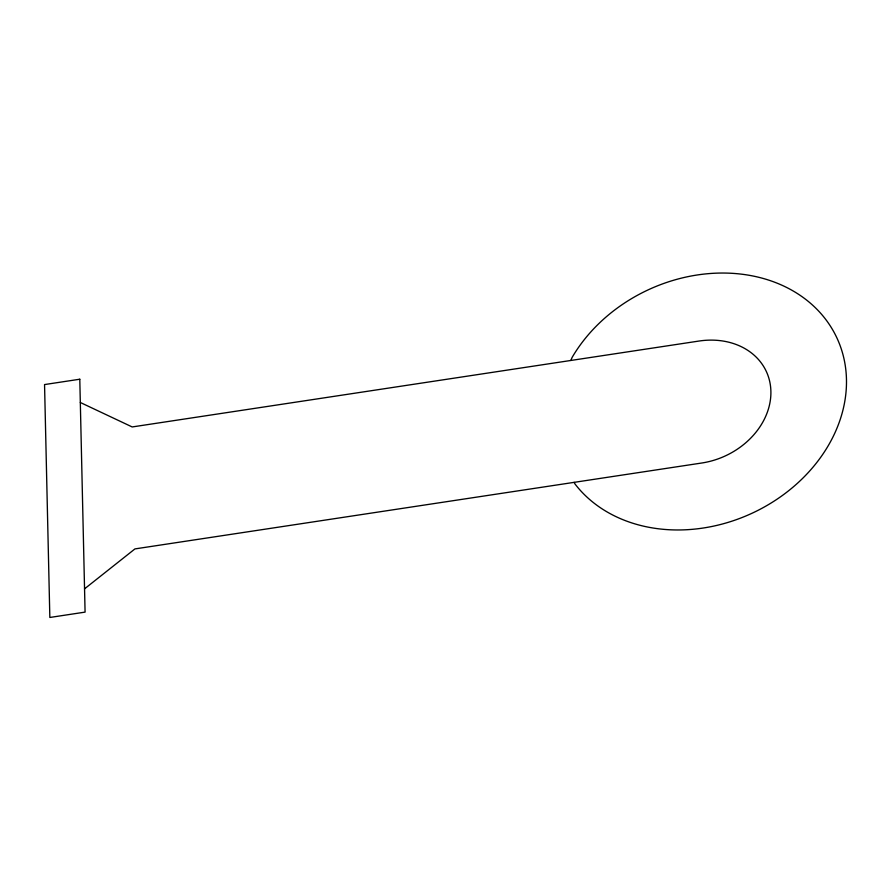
<?xml version="1.0" encoding="UTF-8"?>
<svg xmlns="http://www.w3.org/2000/svg" width="891" height="891" viewBox="0 0 891 891"><rect width="100%" height="100%" fill="white"/><g stroke="black" fill="none" stroke-linecap="round" stroke-linejoin="round"><path stroke-width="1.34" d="M570.819 360.465L572.111 357.425A150.757 123.181 -24.8 0 1 792.01 290.321A150.757 123.181 -24.8 0 1 796.409 484.203A150.757 123.181 -24.8 0 1 574.985 483.969L574.116 482.365M84.545 588.851L134.942 548.912L701.796 463.008A72.65 59.363 -24.8 0 0 770.893 391.349A72.65 59.363 -24.8 0 0 699.034 341.041L132.18 426.945L80.324 402.487M79.789 379.221L44.55 384.567L49.84 617.463L85.079 612.117L79.789 379.221"/></g></svg>
